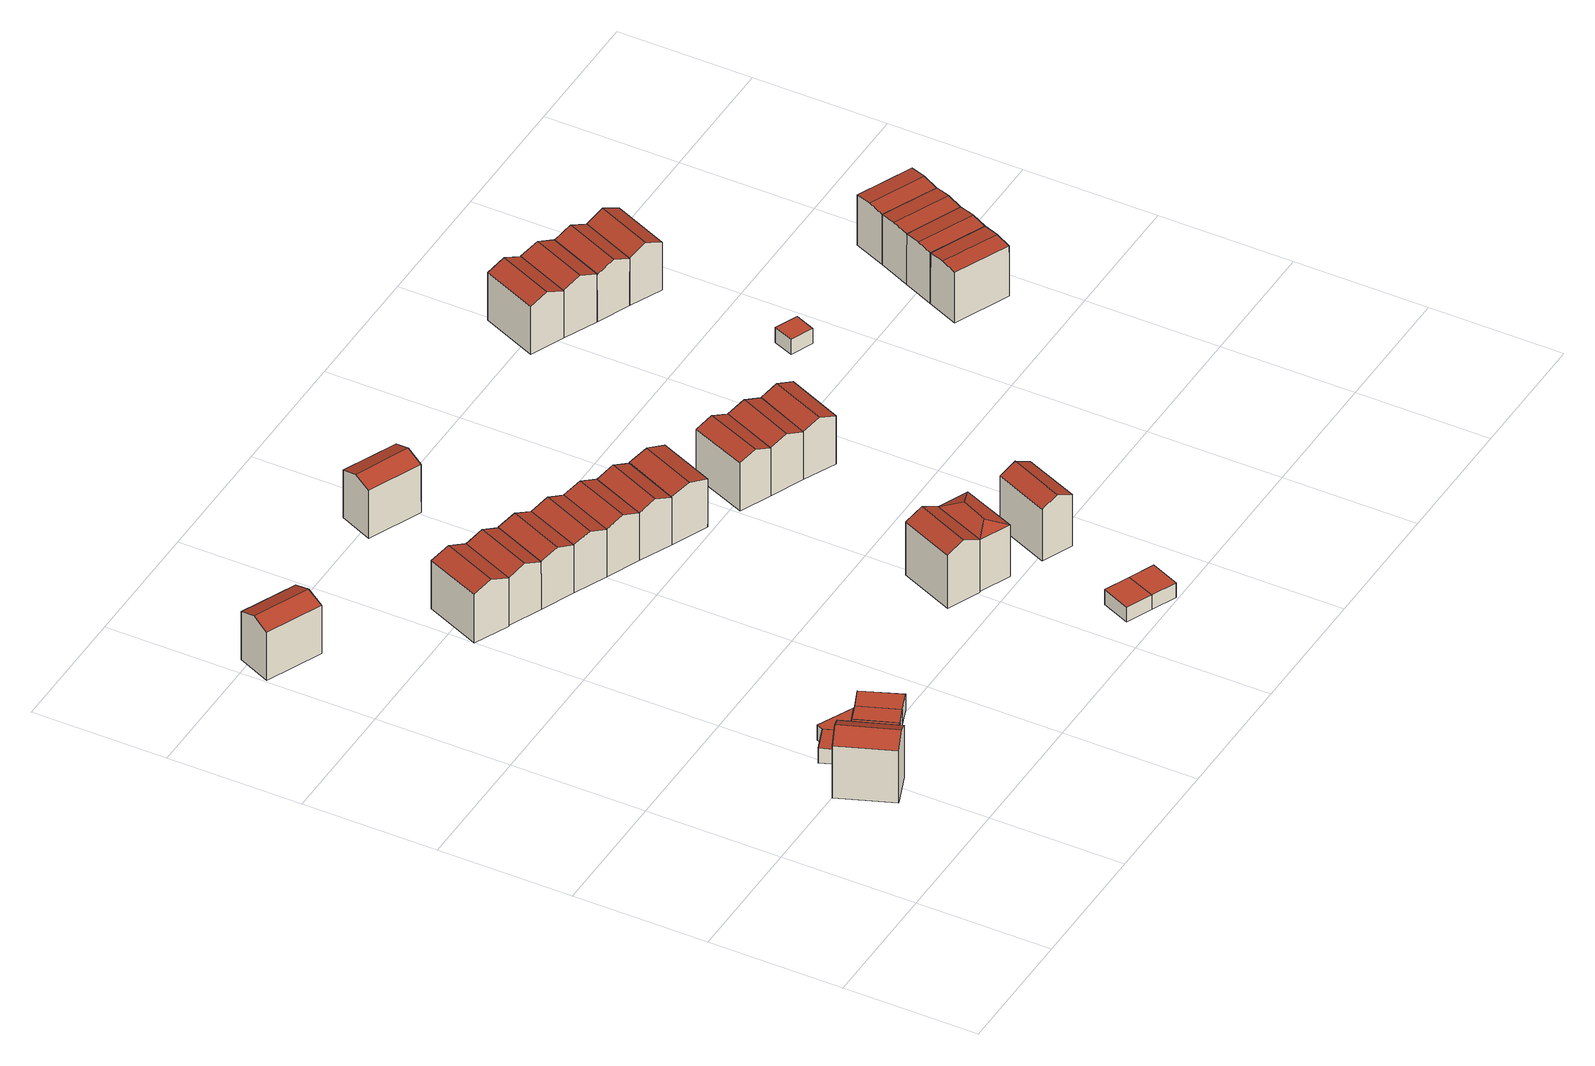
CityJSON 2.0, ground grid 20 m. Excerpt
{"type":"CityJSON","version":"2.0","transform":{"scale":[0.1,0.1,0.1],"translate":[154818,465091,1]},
"CityObjects":{
"building1":{"type":"Building","attributes":{"b3_bag_bag_overlap":0,"b3_bouwlagen":3,"b3_dak_type":"slanted","b3_extrusie":"standard","b3_h_dak_50p":9.58,"b3_h_dak_70p":10.46,"b3_h_dak_max":11.62,"b3_h_dak_min":7.4,"b3_h_maaiveld":1.61,"b3_h_nok":11.71,"b3_is_glas_dak":false,"b3_kas_warenhuis":false,"b3_kwaliteitsindicator":true,"b3_mutatie_ahn3_ahn4":false,"b3_mutatie_ahn4_ahn5":false,"b3_n_nok":1,"b3_n_vlakken":2,"b3_opp_buitenmuur":131.79,"b3_opp_dak_plat":0,"b3_opp_dak_schuin":66.24,"b3_opp_grond":46.95,"b3_opp_scheidingsmuur":68.62,"b3_rmse_lod12":1.58,"b3_rmse_lod13":1.58,"b3_rmse_lod22":0.246,"b3_t_run":26,"b3_val3dity_lod12":"[]","b3_val3dity_lod13":"[]","b3_val3dity_lod22":"[]","b3_volume_lod12":410.22,"b3_volume_lod13":410.22,"b3_volume_lod22":371.88,"geconstateerd":false,"oorspronkelijkbouwjaar":1984,"status":"Pand in gebruik"},"children":["building1-1"]},
"building1-1":{"type":"BuildingPart","parents":["building1"],"geometry":[{"type":"Solid","lod":"2.2","boundaries":[[[[0,1,2,3]],[[4,5,6,1,0]],[[7,6,5,8]],[[6,7,2,1]],[[7,8,9,3,2]],[[4,9,8,5]],[[9,4,0,3]]]],"semantics":{"surfaces":[{"type":"GroundSurface"},{"type":"WallSurface"},{"type":"RoofSurface"}],"values":[[0,1,2,1,1,2,1]]}}]},
"building2":{"type":"Building","attributes":{"b3_bag_bag_overlap":0,"b3_dak_type":"horizontal","b3_extrusie":"standard","b3_h_dak_50p":4.16,"b3_h_dak_70p":4.18,"b3_h_dak_max":4.24,"b3_h_dak_min":4.13,"b3_h_maaiveld":1.68,"b3_is_glas_dak":false,"b3_kas_warenhuis":false,"b3_kwaliteitsindicator":true,"b3_mutatie_ahn3_ahn4":true,"b3_mutatie_ahn4_ahn5":false,"b3_n_nok":0,"b3_n_vlakken":1,"b3_opp_buitenmuur":18.84,"b3_opp_dak_plat":14.18,"b3_opp_dak_schuin":0,"b3_opp_grond":14.18,"b3_opp_scheidingsmuur":18.73,"b3_rmse_lod12":0.0254,"b3_rmse_lod13":0.0254,"b3_rmse_lod22":0.0194,"b3_t_run":15,"b3_val3dity_lod12":"[]","b3_val3dity_lod13":"[]","b3_val3dity_lod22":"[]","b3_volume_lod12":35.38,"b3_volume_lod13":35.38,"b3_volume_lod22":35.32,"geconstateerd":false,"oorspronkelijkbouwjaar":2023,"status":"Pand in gebruik"},"children":["building2-1"]},
"building2-1":{"type":"BuildingPart","parents":["building2"],"geometry":[{"type":"Solid","lod":"2.2","boundaries":[[[[10,11,12,13]],[[14,15,16,17]],[[17,16,11,10]],[[16,15,12,11]],[[15,14,13,12]],[[14,17,10,13]]]],"semantics":{"surfaces":[{"type":"GroundSurface"},{"type":"RoofSurface"},{"type":"WallSurface"}],"values":[[0,1,2,2,2,2]]}}]},
"building3":{"type":"Building","attributes":{"b3_bag_bag_overlap":0,"b3_dak_type":"horizontal","b3_extrusie":"standard","b3_h_dak_50p":4.22,"b3_h_dak_70p":4.23,"b3_h_dak_max":4.32,"b3_h_dak_min":4.2,"b3_h_maaiveld":1.62,"b3_is_glas_dak":false,"b3_kas_warenhuis":false,"b3_kwaliteitsindicator":true,"b3_mutatie_ahn3_ahn4":false,"b3_mutatie_ahn4_ahn5":false,"b3_n_nok":0,"b3_n_vlakken":1,"b3_opp_buitenmuur":25.23,"b3_opp_dak_plat":20.28,"b3_opp_dak_schuin":0,"b3_opp_grond":20.28,"b3_opp_scheidingsmuur":24.44,"b3_rmse_lod12":0.0276,"b3_rmse_lod13":0.0276,"b3_rmse_lod22":0.0263,"b3_t_run":14,"b3_val3dity_lod12":"[]","b3_val3dity_lod13":"[]","b3_val3dity_lod22":"[]","b3_volume_lod12":52.89,"b3_volume_lod13":52.89,"b3_volume_lod22":52.9,"geconstateerd":false,"oorspronkelijkbouwjaar":1986,"status":"Pand in gebruik"},"children":["building3-1"]},
"building3-1":{"type":"BuildingPart","parents":["building3"],"geometry":[{"type":"Solid","lod":"2.2","boundaries":[[[[18,19,20,21]],[[22,23,15,24]],[[24,15,19,18]],[[15,23,20,19]],[[23,22,21,20]],[[22,24,18,21]]]],"semantics":{"surfaces":[{"type":"GroundSurface"},{"type":"RoofSurface"},{"type":"WallSurface"}],"values":[[0,1,2,2,2,2]]}}]},
"building4":{"type":"Building","attributes":{"b3_bag_bag_overlap":0,"b3_dak_type":"horizontal","b3_extrusie":"standard","b3_h_dak_50p":4.22,"b3_h_dak_70p":4.22,"b3_h_dak_max":4.3,"b3_h_dak_min":4.19,"b3_h_maaiveld":1.62,"b3_is_glas_dak":false,"b3_kas_warenhuis":false,"b3_kwaliteitsindicator":true,"b3_mutatie_ahn3_ahn4":false,"b3_mutatie_ahn4_ahn5":false,"b3_n_nok":0,"b3_n_vlakken":1,"b3_opp_buitenmuur":8.84,"b3_opp_dak_plat":20.17,"b3_opp_dak_schuin":0,"b3_opp_grond":20.17,"b3_opp_scheidingsmuur":40.52,"b3_rmse_lod12":0.022,"b3_rmse_lod13":0.022,"b3_rmse_lod22":0.0216,"b3_t_run":11,"b3_val3dity_lod12":"[]","b3_val3dity_lod13":"[]","b3_val3dity_lod22":"[]","b3_volume_lod12":52.39,"b3_volume_lod13":52.39,"b3_volume_lod22":52.35,"geconstateerd":false,"oorspronkelijkbouwjaar":1986,"status":"Pand in gebruik"},"children":["building4-1"]},
"building4-1":{"type":"BuildingPart","parents":["building4"],"geometry":[{"type":"Solid","lod":"2.2","boundaries":[[[[21,20,25,26]],[[27,28,23,22]],[[22,23,20,21]],[[23,28,25,20]],[[28,27,26,25]],[[27,22,21,26]]]],"semantics":{"surfaces":[{"type":"GroundSurface"},{"type":"RoofSurface"},{"type":"WallSurface"}],"values":[[0,1,2,2,2,2]]}}]},
"building5":{"type":"Building","attributes":{"b3_bag_bag_overlap":0,"b3_dak_type":"horizontal","b3_extrusie":"standard","b3_h_dak_50p":4.15,"b3_h_dak_70p":4.16,"b3_h_dak_max":4.25,"b3_h_dak_min":4.09,"b3_h_maaiveld":1.72,"b3_is_glas_dak":false,"b3_kas_warenhuis":false,"b3_kwaliteitsindicator":true,"b3_mutatie_ahn3_ahn4":true,"b3_mutatie_ahn4_ahn5":false,"b3_n_nok":0,"b3_n_vlakken":1,"b3_opp_buitenmuur":16.97,"b3_opp_dak_plat":11.94,"b3_opp_dak_schuin":0,"b3_opp_grond":11.94,"b3_opp_scheidingsmuur":20.55,"b3_rmse_lod12":0.036,"b3_rmse_lod13":0.036,"b3_rmse_lod22":0.0307,"b3_t_run":8,"b3_val3dity_lod12":"[]","b3_val3dity_lod13":"[]","b3_val3dity_lod22":"[]","b3_volume_lod12":29.04,"b3_volume_lod13":29.04,"b3_volume_lod22":28.97,"geconstateerd":false,"oorspronkelijkbouwjaar":2023,"status":"Pand in gebruik"},"children":["building5-1"]},
"building5-1":{"type":"BuildingPart","parents":["building5"],"geometry":[{"type":"Solid","lod":"2.2","boundaries":[[[[29,30,11,10]],[[17,16,31,32]],[[32,31,30,29]],[[31,16,11,30]],[[16,17,10,11]],[[17,32,29,10]]]],"semantics":{"surfaces":[{"type":"GroundSurface"},{"type":"RoofSurface"},{"type":"WallSurface"}],"values":[[0,1,2,2,2,2]]}}]},
"building6":{"type":"Building","attributes":{"b3_bag_bag_overlap":0,"b3_bouwlagen":3,"b3_dak_type":"slanted","b3_extrusie":"standard","b3_h_dak_50p":9.04,"b3_h_dak_70p":9.69,"b3_h_dak_max":10.59,"b3_h_dak_min":7.45,"b3_h_maaiveld":1.7,"b3_h_nok":10.66,"b3_is_glas_dak":false,"b3_kas_warenhuis":false,"b3_kwaliteitsindicator":true,"b3_mutatie_ahn3_ahn4":false,"b3_mutatie_ahn4_ahn5":false,"b3_n_nok":1,"b3_n_vlakken":2,"b3_opp_buitenmuur":61.71,"b3_opp_dak_plat":0,"b3_opp_dak_schuin":60.05,"b3_opp_grond":48.61,"b3_opp_scheidingsmuur":131.79,"b3_rmse_lod12":1.15,"b3_rmse_lod13":1.15,"b3_rmse_lod22":0.021,"b3_t_run":38,"b3_val3dity_lod12":"[]","b3_val3dity_lod13":"[]","b3_val3dity_lod22":"[]","b3_volume_lod12":387.25,"b3_volume_lod13":387.25,"b3_volume_lod22":356.31,"geconstateerd":false,"oorspronkelijkbouwjaar":1986,"status":"Pand in gebruik"},"children":["building6-1"]},
"building6-1":{"type":"BuildingPart","parents":["building6"],"geometry":[{"type":"Solid","lod":"2.2","boundaries":[[[[33,34,35,36]],[[37,38,39,40]],[[38,37,34,33]],[[37,40,41,35,34]],[[42,41,40,39]],[[41,42,36,35]],[[42,39,38,33,36]]]],"semantics":{"surfaces":[{"type":"GroundSurface"},{"type":"RoofSurface"},{"type":"WallSurface"}],"values":[[0,1,2,2,1,2,2]]}}]},
"building7":{"type":"Building","attributes":{"b3_bag_bag_overlap":0,"b3_dak_type":"horizontal","b3_extrusie":"standard","b3_h_dak_50p":4.22,"b3_h_dak_70p":4.22,"b3_h_dak_max":4.29,"b3_h_dak_min":4.19,"b3_h_maaiveld":1.63,"b3_is_glas_dak":false,"b3_kas_warenhuis":false,"b3_kwaliteitsindicator":true,"b3_mutatie_ahn3_ahn4":false,"b3_mutatie_ahn4_ahn5":false,"b3_n_nok":0,"b3_n_vlakken":1,"b3_opp_buitenmuur":8.72,"b3_opp_dak_plat":17.76,"b3_opp_dak_schuin":0,"b3_opp_grond":17.76,"b3_opp_scheidingsmuur":38.42,"b3_rmse_lod12":0.0204,"b3_rmse_lod13":0.0204,"b3_rmse_lod22":0.0201,"b3_t_run":11,"b3_val3dity_lod12":"[]","b3_val3dity_lod13":"[]","b3_val3dity_lod22":"[]","b3_volume_lod12":45.94,"b3_volume_lod13":45.94,"b3_volume_lod22":45.89,"geconstateerd":false,"oorspronkelijkbouwjaar":1986,"status":"Pand in gebruik"},"children":["building7-1"]},
"building7-1":{"type":"BuildingPart","parents":["building7"],"geometry":[{"type":"Solid","lod":"2.2","boundaries":[[[[26,25,43,44]],[[45,46,28,27]],[[27,28,25,26]],[[28,46,43,25]],[[46,45,44,43]],[[45,27,26,44]]]],"semantics":{"surfaces":[{"type":"GroundSurface"},{"type":"RoofSurface"},{"type":"WallSurface"}],"values":[[0,1,2,2,2,2]]}}]},
"building8":{"type":"Building","attributes":{"b3_bag_bag_overlap":0,"b3_dak_type":"horizontal","b3_extrusie":"standard","b3_h_dak_50p":4.22,"b3_h_dak_70p":4.22,"b3_h_dak_max":4.32,"b3_h_dak_min":4.12,"b3_h_maaiveld":1.64,"b3_is_glas_dak":false,"b3_kas_warenhuis":false,"b3_kwaliteitsindicator":true,"b3_mutatie_ahn3_ahn4":false,"b3_mutatie_ahn4_ahn5":false,"b3_n_nok":0,"b3_n_vlakken":1,"b3_opp_buitenmuur":32.53,"b3_opp_dak_plat":19.95,"b3_opp_dak_schuin":0,"b3_opp_grond":19.95,"b3_opp_scheidingsmuur":16.21,"b3_rmse_lod12":0.0388,"b3_rmse_lod13":0.0388,"b3_rmse_lod22":0.0379,"b3_t_run":18,"b3_val3dity_lod12":"[]","b3_val3dity_lod13":"[]","b3_val3dity_lod22":"[]","b3_volume_lod12":51.46,"b3_volume_lod13":51.46,"b3_volume_lod22":51.35,"geconstateerd":false,"oorspronkelijkbouwjaar":1986,"status":"Pand in gebruik"},"children":["building8-1"]},
"building8-1":{"type":"BuildingPart","parents":["building8"],"geometry":[{"type":"Solid","lod":"2.2","boundaries":[[[[44,43,47,48]],[[49,50,46,45]],[[45,46,43,44]],[[46,50,47,43]],[[50,49,48,47]],[[49,45,44,48]]]],"semantics":{"surfaces":[{"type":"GroundSurface"},{"type":"RoofSurface"},{"type":"WallSurface"}],"values":[[0,1,2,2,2,2]]}}]},
"building9":{"type":"Building","attributes":{"b3_bag_bag_overlap":0,"b3_bouwlagen":3,"b3_dak_type":"slanted","b3_extrusie":"standard","b3_h_dak_50p":8.98,"b3_h_dak_70p":9.67,"b3_h_dak_max":10.63,"b3_h_dak_min":7.41,"b3_h_maaiveld":1.56,"b3_h_nok":10.66,"b3_is_glas_dak":false,"b3_kas_warenhuis":false,"b3_kwaliteitsindicator":true,"b3_mutatie_ahn3_ahn4":false,"b3_mutatie_ahn4_ahn5":false,"b3_n_nok":1,"b3_n_vlakken":2,"b3_opp_buitenmuur":135.95,"b3_opp_dak_plat":0,"b3_opp_dak_schuin":62.93,"b3_opp_grond":51.03,"b3_opp_scheidingsmuur":65.94,"b3_rmse_lod12":1.17,"b3_rmse_lod13":1.17,"b3_rmse_lod22":0.0447,"b3_t_run":35,"b3_val3dity_lod12":"[]","b3_val3dity_lod13":"[]","b3_val3dity_lod22":"[]","b3_volume_lod12":415.16,"b3_volume_lod13":415.16,"b3_volume_lod22":383.06,"geconstateerd":false,"oorspronkelijkbouwjaar":1986,"status":"Pand in gebruik"},"children":["building9-1"]},
"building9-1":{"type":"BuildingPart","parents":["building9"],"geometry":[{"type":"Solid","lod":"2.2","boundaries":[[[[51,52,53,54]],[[55,56,57,58]],[[56,55,52,51]],[[55,58,59,53,52]],[[60,59,58,57]],[[59,60,54,53]],[[60,57,56,51,54]]]],"semantics":{"surfaces":[{"type":"GroundSurface"},{"type":"RoofSurface"},{"type":"WallSurface"}],"values":[[0,1,2,2,1,2,2]]}}]},
"building10":{"type":"Building","attributes":{"b3_bag_bag_overlap":0,"b3_bouwlagen":3,"b3_dak_type":"slanted","b3_extrusie":"standard","b3_h_dak_50p":9.02,"b3_h_dak_70p":9.69,"b3_h_dak_max":10.63,"b3_h_dak_min":7.41,"b3_h_maaiveld":1.7,"b3_h_nok":10.66,"b3_is_glas_dak":false,"b3_kas_warenhuis":false,"b3_kwaliteitsindicator":true,"b3_mutatie_ahn3_ahn4":false,"b3_mutatie_ahn4_ahn5":false,"b3_n_nok":1,"b3_n_vlakken":2,"b3_opp_buitenmuur":61.55,"b3_opp_dak_plat":0,"b3_opp_dak_schuin":59.99,"b3_opp_grond":48.6,"b3_opp_scheidingsmuur":131.76,"b3_rmse_lod12":1.15,"b3_rmse_lod13":1.15,"b3_rmse_lod22":0.0131,"b3_t_run":32,"b3_val3dity_lod12":"[]","b3_val3dity_lod13":"[]","b3_val3dity_lod22":"[]","b3_volume_lod12":386.09,"b3_volume_lod13":386.09,"b3_volume_lod22":355.83,"geconstateerd":false,"oorspronkelijkbouwjaar":1986,"status":"Pand in gebruik"},"children":["building10-1"]},
"building10-1":{"type":"BuildingPart","parents":["building10"],"geometry":[{"type":"Solid","lod":"2.2","boundaries":[[[[61,62,63,64]],[[65,66,67,68]],[[66,65,62,61]],[[65,68,69,63,62]],[[70,69,68,67]],[[69,70,64,63]],[[70,67,66,61,64]]]],"semantics":{"surfaces":[{"type":"GroundSurface"},{"type":"RoofSurface"},{"type":"WallSurface"}],"values":[[0,1,2,2,1,2,2]]}}]},
"building11":{"type":"Building","attributes":{"b3_bag_bag_overlap":0,"b3_bouwlagen":3,"b3_dak_type":"slanted","b3_extrusie":"standard","b3_h_dak_50p":8.98,"b3_h_dak_70p":9.67,"b3_h_dak_max":10.61,"b3_h_dak_min":7.47,"b3_h_maaiveld":1.7,"b3_h_nok":10.66,"b3_is_glas_dak":false,"b3_kas_warenhuis":false,"b3_kwaliteitsindicator":true,"b3_mutatie_ahn3_ahn4":false,"b3_mutatie_ahn4_ahn5":false,"b3_n_nok":1,"b3_n_vlakken":2,"b3_opp_buitenmuur":61.67,"b3_opp_dak_plat":0,"b3_opp_dak_schuin":59.98,"b3_opp_grond":48.59,"b3_opp_scheidingsmuur":131.63,"b3_rmse_lod12":1.15,"b3_rmse_lod13":1.15,"b3_rmse_lod22":0.0166,"b3_t_run":30,"b3_val3dity_lod12":"[]","b3_val3dity_lod13":"[]","b3_val3dity_lod22":"[]","b3_volume_lod12":387.29,"b3_volume_lod13":387.29,"b3_volume_lod22":355.76,"geconstateerd":false,"oorspronkelijkbouwjaar":1986,"status":"Pand in gebruik"},"children":["building11-1"]},
"building11-1":{"type":"BuildingPart","parents":["building11"],"geometry":[{"type":"Solid","lod":"2.2","boundaries":[[[[64,63,71,72]],[[73,74,75,76]],[[74,73,63,64]],[[73,76,77,71,63]],[[78,77,76,75]],[[77,78,72,71]],[[78,75,74,64,72]]]],"semantics":{"surfaces":[{"type":"GroundSurface"},{"type":"RoofSurface"},{"type":"WallSurface"}],"values":[[0,1,2,2,1,2,2]]}}]},
"building12":{"type":"Building","attributes":{"b3_bag_bag_overlap":0,"b3_bouwlagen":3,"b3_dak_type":"slanted","b3_extrusie":"standard","b3_h_dak_50p":9.08,"b3_h_dak_70p":9.72,"b3_h_dak_max":10.61,"b3_h_dak_min":7.43,"b3_h_maaiveld":1.71,"b3_h_nok":10.63,"b3_is_glas_dak":false,"b3_kas_warenhuis":false,"b3_kwaliteitsindicator":true,"b3_mutatie_ahn3_ahn4":false,"b3_mutatie_ahn4_ahn5":false,"b3_n_nok":1,"b3_n_vlakken":2,"b3_opp_buitenmuur":62.69,"b3_opp_dak_plat":0,"b3_opp_dak_schuin":59.81,"b3_opp_grond":48.6,"b3_opp_scheidingsmuur":131.44,"b3_rmse_lod12":1.15,"b3_rmse_lod13":1.15,"b3_rmse_lod22":0.0366,"b3_t_run":27,"b3_val3dity_lod12":"[]","b3_val3dity_lod13":"[]","b3_val3dity_lod22":"[]","b3_volume_lod12":388.81,"b3_volume_lod13":388.81,"b3_volume_lod22":356.96,"geconstateerd":false,"oorspronkelijkbouwjaar":1986,"status":"Pand in gebruik"},"children":["building12-1"]},
"building12-1":{"type":"BuildingPart","parents":["building12"],"geometry":[{"type":"Solid","lod":"2.2","boundaries":[[[[72,71,79,80]],[[77,78,81,82]],[[78,77,71,72]],[[77,82,83,79,71]],[[84,83,82,81]],[[83,84,80,79]],[[84,81,78,72,80]]]],"semantics":{"surfaces":[{"type":"GroundSurface"},{"type":"RoofSurface"},{"type":"WallSurface"}],"values":[[0,1,2,2,1,2,2]]}}]},
"building13":{"type":"Building","attributes":{"b3_bag_bag_overlap":0,"b3_bouwlagen":3,"b3_dak_type":"slanted","b3_extrusie":"standard","b3_h_dak_50p":8.94,"b3_h_dak_70p":9.64,"b3_h_dak_max":10.59,"b3_h_dak_min":7.4,"b3_h_maaiveld":1.72,"b3_h_nok":10.65,"b3_is_glas_dak":false,"b3_kas_warenhuis":false,"b3_kwaliteitsindicator":true,"b3_mutatie_ahn3_ahn4":false,"b3_mutatie_ahn4_ahn5":false,"b3_n_nok":1,"b3_n_vlakken":2,"b3_opp_buitenmuur":61.36,"b3_opp_dak_plat":0,"b3_opp_dak_schuin":59.98,"b3_opp_grond":48.6,"b3_opp_scheidingsmuur":131.31,"b3_rmse_lod12":1.17,"b3_rmse_lod13":1.17,"b3_rmse_lod22":0.0148,"b3_t_run":31,"b3_val3dity_lod12":"[]","b3_val3dity_lod13":"[]","b3_val3dity_lod22":"[]","b3_volume_lod12":385.51,"b3_volume_lod13":385.51,"b3_volume_lod22":354.75,"geconstateerd":false,"oorspronkelijkbouwjaar":1986,"status":"Pand in gebruik"},"children":["building13-1"]},
"building13-1":{"type":"BuildingPart","parents":["building13"],"geometry":[{"type":"Solid","lod":"2.2","boundaries":[[[[80,79,85,86]],[[83,84,87,88]],[[84,83,79,80]],[[83,88,89,85,79]],[[90,89,88,87]],[[89,90,86,85]],[[90,87,84,80,86]]]],"semantics":{"surfaces":[{"type":"GroundSurface"},{"type":"RoofSurface"},{"type":"WallSurface"}],"values":[[0,1,2,2,1,2,2]]}}]},
"building14":{"type":"Building","attributes":{"b3_bag_bag_overlap":0,"b3_bouwlagen":3,"b3_dak_type":"slanted","b3_extrusie":"standard","b3_h_dak_50p":9.02,"b3_h_dak_70p":9.61,"b3_h_dak_max":10.58,"b3_h_dak_min":7.38,"b3_h_maaiveld":1.67,"b3_h_nok":10.61,"b3_is_glas_dak":false,"b3_kas_warenhuis":false,"b3_kwaliteitsindicator":true,"b3_mutatie_ahn3_ahn4":false,"b3_mutatie_ahn4_ahn5":false,"b3_n_nok":1,"b3_n_vlakken":2,"b3_opp_buitenmuur":62.66,"b3_opp_dak_plat":0,"b3_opp_dak_schuin":58.05,"b3_opp_grond":47,"b3_opp_scheidingsmuur":128.13,"b3_rmse_lod12":1.14,"b3_rmse_lod13":1.14,"b3_rmse_lod22":0.0168,"b3_t_run":37,"b3_val3dity_lod12":"[]","b3_val3dity_lod13":"[]","b3_val3dity_lod22":"[]","b3_volume_lod12":375.53,"b3_volume_lod13":375.53,"b3_volume_lod22":346.22,"geconstateerd":false,"oorspronkelijkbouwjaar":1986,"status":"Pand in gebruik"},"children":["building14-1"]},
"building14-1":{"type":"BuildingPart","parents":["building14"],"geometry":[{"type":"Solid","lod":"2.2","boundaries":[[[[91,92,93,94]],[[95,96,97,98]],[[96,95,92,91]],[[95,98,99,93,92]],[[100,99,98,97]],[[99,100,94,93]],[[100,97,96,91,94]]]],"semantics":{"surfaces":[{"type":"GroundSurface"},{"type":"RoofSurface"},{"type":"WallSurface"}],"values":[[0,1,2,2,1,2,2]]}}]},
"building15":{"type":"Building","attributes":{"b3_bag_bag_overlap":0,"b3_bouwlagen":3,"b3_dak_type":"slanted","b3_extrusie":"standard","b3_h_dak_50p":9.65,"b3_h_dak_70p":10.41,"b3_h_dak_max":11.62,"b3_h_dak_min":7.33,"b3_h_maaiveld":1.55,"b3_h_nok":11.71,"b3_is_glas_dak":false,"b3_kas_warenhuis":false,"b3_kwaliteitsindicator":true,"b3_mutatie_ahn3_ahn4":false,"b3_mutatie_ahn4_ahn5":false,"b3_n_nok":1,"b3_n_vlakken":3,"b3_opp_buitenmuur":133.14,"b3_opp_dak_plat":0,"b3_opp_dak_schuin":65.65,"b3_opp_grond":46.69,"b3_opp_scheidingsmuur":69.12,"b3_rmse_lod12":1.53,"b3_rmse_lod13":1.53,"b3_rmse_lod22":0.17,"b3_t_run":31,"b3_val3dity_lod12":"[]","b3_val3dity_lod13":"[]","b3_val3dity_lod22":"[]","b3_volume_lod12":412.35,"b3_volume_lod13":412.35,"b3_volume_lod22":372.92,"geconstateerd":false,"oorspronkelijkbouwjaar":1985,"status":"Pand in gebruik"},"children":["building15-1"]},
"building15-1":{"type":"BuildingPart","parents":["building15"],"geometry":[{"type":"Solid","lod":"2.2","boundaries":[[[[101,102,103,104]],[[105,106,107,108]],[[106,105,102,101]],[[105,108,109,103,102]],[[110,109,108,107]],[[109,110,104,103]],[[110,107,106,101,104]]]],"semantics":{"surfaces":[{"type":"GroundSurface"},{"type":"RoofSurface"},{"type":"WallSurface"}],"values":[[0,1,2,2,1,2,2]]}}]},
"building16":{"type":"Building","attributes":{"b3_bag_bag_overlap":0,"b3_dak_type":"horizontal","b3_extrusie":"standard","b3_h_dak_50p":4.1,"b3_h_dak_70p":4.13,"b3_h_dak_max":4.4,"b3_h_dak_min":3.99,"b3_h_maaiveld":1.59,"b3_is_glas_dak":false,"b3_kas_warenhuis":false,"b3_kwaliteitsindicator":true,"b3_mutatie_ahn3_ahn4":false,"b3_mutatie_ahn4_ahn5":false,"b3_n_nok":0,"b3_n_vlakken":1,"b3_opp_buitenmuur":32.59,"b3_opp_dak_plat":19.21,"b3_opp_dak_schuin":0,"b3_opp_grond":19.19,"b3_opp_scheidingsmuur":11.72,"b3_rmse_lod12":0.0959,"b3_rmse_lod13":0.0959,"b3_rmse_lod22":0.0771,"b3_t_run":12,"b3_val3dity_lod12":"[]","b3_val3dity_lod13":"[]","b3_val3dity_lod22":"[]","b3_volume_lod12":48.8,"b3_volume_lod13":48.8,"b3_volume_lod22":48.38,"geconstateerd":false,"oorspronkelijkbouwjaar":1985,"status":"Pand in gebruik"},"children":["building16-1"]},
"building16-1":{"type":"BuildingPart","parents":["building16"],"geometry":[{"type":"Solid","lod":"2.2","boundaries":[[[[111,112,113,114]],[[115,116,117,118]],[[118,117,112,111]],[[117,116,113,112]],[[116,115,114,113]],[[115,118,111,114]]]],"semantics":{"surfaces":[{"type":"GroundSurface"},{"type":"RoofSurface"},{"type":"WallSurface"}],"values":[[0,1,2,2,2,2]]}}]},
"building17":{"type":"Building","attributes":{"b3_bag_bag_overlap":0,"b3_bouwlagen":3,"b3_dak_type":"slanted","b3_extrusie":"standard","b3_h_dak_50p":8.94,"b3_h_dak_70p":9.63,"b3_h_dak_max":10.61,"b3_h_dak_min":7.35,"b3_h_maaiveld":1.72,"b3_h_nok":10.65,"b3_is_glas_dak":false,"b3_kas_warenhuis":false,"b3_kwaliteitsindicator":true,"b3_mutatie_ahn3_ahn4":false,"b3_mutatie_ahn4_ahn5":false,"b3_n_nok":1,"b3_n_vlakken":2,"b3_opp_buitenmuur":61.46,"b3_opp_dak_plat":0,"b3_opp_dak_schuin":59.95,"b3_opp_grond":48.59,"b3_opp_scheidingsmuur":131.4,"b3_rmse_lod12":1.18,"b3_rmse_lod13":1.18,"b3_rmse_lod22":0.018,"b3_t_run":22,"b3_val3dity_lod12":"[]","b3_val3dity_lod13":"[]","b3_val3dity_lod22":"[]","b3_volume_lod12":385.21,"b3_volume_lod13":385.21,"b3_volume_lod22":354.98,"geconstateerd":false,"oorspronkelijkbouwjaar":1986,"status":"Pand in gebruik"},"children":["building17-1"]},
"building17-1":{"type":"BuildingPart","parents":["building17"],"geometry":[{"type":"Solid","lod":"2.2","boundaries":[[[[86,85,119,120]],[[121,122,123,124]],[[122,121,85,86]],[[121,124,125,119,85]],[[126,125,124,123]],[[125,126,120,119]],[[126,123,122,86,120]]]],"semantics":{"surfaces":[{"type":"GroundSurface"},{"type":"RoofSurface"},{"type":"WallSurface"}],"values":[[0,1,2,2,1,2,2]]}}]},
"building18":{"type":"Building","attributes":{"b3_bag_bag_overlap":0,"b3_dak_type":"horizontal","b3_extrusie":"standard","b3_h_dak_50p":4.07,"b3_h_dak_70p":4.09,"b3_h_dak_max":4.2,"b3_h_dak_min":4.01,"b3_h_maaiveld":1.6,"b3_is_glas_dak":false,"b3_kas_warenhuis":false,"b3_kwaliteitsindicator":true,"b3_mutatie_ahn3_ahn4":false,"b3_mutatie_ahn4_ahn5":false,"b3_n_nok":0,"b3_n_vlakken":1,"b3_opp_buitenmuur":32.2,"b3_opp_dak_plat":19.54,"b3_opp_dak_schuin":0,"b3_opp_grond":19.54,"b3_opp_scheidingsmuur":11.72,"b3_rmse_lod12":0.04,"b3_rmse_lod13":0.04,"b3_rmse_lod22":0.0315,"b3_t_run":17,"b3_val3dity_lod12":"[]","b3_val3dity_lod13":"[]","b3_val3dity_lod22":"[]","b3_volume_lod12":48.64,"b3_volume_lod13":48.64,"b3_volume_lod22":48.41,"geconstateerd":false,"oorspronkelijkbouwjaar":1985,"status":"Pand in gebruik"},"children":["building18-1"]},
"building18-1":{"type":"BuildingPart","parents":["building18"],"geometry":[{"type":"Solid","lod":"2.2","boundaries":[[[[114,127,128,111]],[[118,129,130,115]],[[115,130,127,114]],[[130,129,128,127]],[[129,118,111,128]],[[118,115,114,111]]]],"semantics":{"surfaces":[{"type":"GroundSurface"},{"type":"RoofSurface"},{"type":"WallSurface"}],"values":[[0,1,2,2,2,2]]}}]},
"building19":{"type":"Building","attributes":{"b3_bag_bag_overlap":0,"b3_bouwlagen":3,"b3_dak_type":"slanted","b3_extrusie":"standard","b3_h_dak_50p":9.67,"b3_h_dak_70p":10.41,"b3_h_dak_max":11.61,"b3_h_dak_min":7.36,"b3_h_maaiveld":1.67,"b3_h_nok":11.7,"b3_is_glas_dak":false,"b3_kas_warenhuis":false,"b3_kwaliteitsindicator":true,"b3_mutatie_ahn3_ahn4":false,"b3_mutatie_ahn4_ahn5":false,"b3_n_nok":1,"b3_n_vlakken":3,"b3_opp_buitenmuur":69.3,"b3_opp_dak_plat":7.19,"b3_opp_dak_schuin":62.19,"b3_opp_grond":44.35,"b3_opp_scheidingsmuur":138.15,"b3_rmse_lod12":1.45,"b3_rmse_lod13":1.45,"b3_rmse_lod22":0.112,"b3_t_run":30,"b3_val3dity_lod12":"[]","b3_val3dity_lod13":"[]","b3_val3dity_lod22":"[]","b3_volume_lod12":384.54,"b3_volume_lod13":384.54,"b3_volume_lod22":355.11,"geconstateerd":false,"oorspronkelijkbouwjaar":1985,"status":"Pand in gebruik"},"children":["building19-1"]},
"building19-1":{"type":"BuildingPart","parents":["building19"],"geometry":[{"type":"Solid","lod":"2.2","boundaries":[[[[131,132,133,134]],[[135,136,137,138]],[[136,135,132,131]],[[139,135,138]],[[135,139,133,132]],[[140,139,138,137]],[[139,140,134,133]],[[136,140,137]],[[140,136,131,134]]]],"semantics":{"surfaces":[{"type":"GroundSurface"},{"type":"RoofSurface"},{"type":"WallSurface"}],"values":[[0,1,2,1,2,1,2,1,2]]}}]},
"building20":{"type":"Building","attributes":{"b3_bag_bag_overlap":0,"b3_bouwlagen":3,"b3_dak_type":"slanted","b3_extrusie":"standard","b3_h_dak_50p":8.98,"b3_h_dak_70p":9.65,"b3_h_dak_max":10.6,"b3_h_dak_min":7.38,"b3_h_maaiveld":1.71,"b3_h_nok":10.65,"b3_is_glas_dak":false,"b3_kas_warenhuis":false,"b3_kwaliteitsindicator":true,"b3_mutatie_ahn3_ahn4":false,"b3_mutatie_ahn4_ahn5":false,"b3_n_nok":1,"b3_n_vlakken":2,"b3_opp_buitenmuur":64.52,"b3_opp_dak_plat":0,"b3_opp_dak_schuin":65.93,"b3_opp_grond":53.38,"b3_opp_scheidingsmuur":134.4,"b3_rmse_lod12":1.2,"b3_rmse_lod13":1.2,"b3_rmse_lod22":0.151,"b3_t_run":24,"b3_val3dity_lod12":"[]","b3_val3dity_lod13":"[]","b3_val3dity_lod22":"[]","b3_volume_lod12":424.5,"b3_volume_lod13":424.5,"b3_volume_lod22":390.17,"geconstateerd":false,"oorspronkelijkbouwjaar":1986,"status":"Pand in gebruik"},"children":["building20-1"]},
"building20-1":{"type":"BuildingPart","parents":["building20"],"geometry":[{"type":"Solid","lod":"2.2","boundaries":[[[[141,142,120,119]],[[143,144,145,146]],[[144,143,142,141]],[[143,146,147,120,142]],[[148,147,146,145]],[[147,148,119,120]],[[148,145,144,141,119]]]],"semantics":{"surfaces":[{"type":"GroundSurface"},{"type":"RoofSurface"},{"type":"WallSurface"}],"values":[[0,1,2,2,1,2,2]]}}]},
"building21":{"type":"Building","attributes":{"b3_bag_bag_overlap":0,"b3_bouwlagen":3,"b3_dak_type":"slanted","b3_extrusie":"standard","b3_h_dak_50p":9.45,"b3_h_dak_70p":10.39,"b3_h_dak_max":11.62,"b3_h_dak_min":7.36,"b3_h_maaiveld":1.68,"b3_h_nok":11.66,"b3_is_glas_dak":false,"b3_kas_warenhuis":false,"b3_kwaliteitsindicator":true,"b3_mutatie_ahn3_ahn4":false,"b3_mutatie_ahn4_ahn5":false,"b3_n_nok":1,"b3_n_vlakken":2,"b3_opp_buitenmuur":56.43,"b3_opp_dak_plat":0,"b3_opp_dak_schuin":61.64,"b3_opp_grond":43.73,"b3_opp_scheidingsmuur":136.58,"b3_rmse_lod12":1.57,"b3_rmse_lod13":1.57,"b3_rmse_lod22":0.024,"b3_t_run":25,"b3_val3dity_lod12":"[]","b3_val3dity_lod13":"[]","b3_val3dity_lod22":"[]","b3_volume_lod12":378.45,"b3_volume_lod13":378.45,"b3_volume_lod22":341.19,"geconstateerd":false,"oorspronkelijkbouwjaar":1985,"status":"Pand in gebruik"},"children":["building21-1"]},
"building21-1":{"type":"BuildingPart","parents":["building21"],"geometry":[{"type":"Solid","lod":"2.2","boundaries":[[[[149,150,151,152]],[[153,154,155,156]],[[154,153,150,149]],[[153,156,157,151,150]],[[158,157,156,155]],[[157,158,152,151]],[[158,155,154,149,152]]]],"semantics":{"surfaces":[{"type":"GroundSurface"},{"type":"RoofSurface"},{"type":"WallSurface"}],"values":[[0,1,2,2,1,2,2]]}}]},
"building22":{"type":"Building","attributes":{"b3_bag_bag_overlap":0,"b3_bouwlagen":3,"b3_dak_type":"slanted","b3_extrusie":"standard","b3_h_dak_50p":9.06,"b3_h_dak_70p":9.69,"b3_h_dak_max":10.6,"b3_h_dak_min":7.36,"b3_h_maaiveld":1.73,"b3_h_nok":10.65,"b3_is_glas_dak":false,"b3_kas_warenhuis":false,"b3_kwaliteitsindicator":true,"b3_mutatie_ahn3_ahn4":false,"b3_mutatie_ahn4_ahn5":false,"b3_n_nok":1,"b3_n_vlakken":2,"b3_opp_buitenmuur":58.74,"b3_opp_dak_plat":0,"b3_opp_dak_schuin":57.19,"b3_opp_grond":46.36,"b3_opp_scheidingsmuur":131.01,"b3_rmse_lod12":1.14,"b3_rmse_lod13":1.14,"b3_rmse_lod22":0.0149,"b3_t_run":22,"b3_val3dity_lod12":"[]","b3_val3dity_lod13":"[]","b3_val3dity_lod22":"[]","b3_volume_lod12":367.88,"b3_volume_lod13":367.88,"b3_volume_lod22":338.22,"geconstateerd":false,"oorspronkelijkbouwjaar":1986,"status":"Pand in gebruik"},"children":["building22-1"]},
"building22-1":{"type":"BuildingPart","parents":["building22"],"geometry":[{"type":"Solid","lod":"2.2","boundaries":[[[[159,160,161,162]],[[163,164,165,166]],[[164,163,160,159]],[[163,166,167,161,160]],[[168,167,166,165]],[[167,168,162,161]],[[168,165,164,159,162]]]],"semantics":{"surfaces":[{"type":"GroundSurface"},{"type":"RoofSurface"},{"type":"WallSurface"}],"values":[[0,1,2,2,1,2,2]]}}]},
"building23":{"type":"Building","attributes":{"b3_bag_bag_overlap":0,"b3_bouwlagen":3,"b3_dak_type":"slanted","b3_extrusie":"standard","b3_h_dak_50p":8.96,"b3_h_dak_70p":9.73,"b3_h_dak_max":10.62,"b3_h_dak_min":7.36,"b3_h_maaiveld":1.73,"b3_h_nok":10.71,"b3_is_glas_dak":false,"b3_kas_warenhuis":false,"b3_kwaliteitsindicator":true,"b3_mutatie_ahn3_ahn4":false,"b3_mutatie_ahn4_ahn5":false,"b3_n_nok":1,"b3_n_vlakken":2,"b3_opp_buitenmuur":62.52,"b3_opp_dak_plat":0,"b3_opp_dak_schuin":59.84,"b3_opp_grond":48.59,"b3_opp_scheidingsmuur":131.07,"b3_rmse_lod12":1.19,"b3_rmse_lod13":1.19,"b3_rmse_lod22":0.0336,"b3_t_run":19,"b3_val3dity_lod12":"[]","b3_val3dity_lod13":"[]","b3_val3dity_lod22":"[]","b3_volume_lod12":386.76,"b3_volume_lod13":386.76,"b3_volume_lod22":356.06,"geconstateerd":false,"oorspronkelijkbouwjaar":1986,"status":"Pand in gebruik"},"children":["building23-1"]},
"building23-1":{"type":"BuildingPart","parents":["building23"],"geometry":[{"type":"Solid","lod":"2.2","boundaries":[[[[169,162,161,170]],[[171,172,168,162,169]],[[167,168,172,173]],[[168,167,161,162]],[[167,173,174,170,161]],[[171,174,173,172]],[[174,171,169,170]]]],"semantics":{"surfaces":[{"type":"GroundSurface"},{"type":"WallSurface"},{"type":"RoofSurface"}],"values":[[0,1,2,1,1,2,1]]}}]},
"building24":{"type":"Building","attributes":{"b3_bag_bag_overlap":0,"b3_bouwlagen":3,"b3_dak_type":"slanted","b3_extrusie":"standard","b3_h_dak_50p":9,"b3_h_dak_70p":9.72,"b3_h_dak_max":10.61,"b3_h_dak_min":7.37,"b3_h_maaiveld":1.75,"b3_h_nok":10.65,"b3_is_glas_dak":false,"b3_kas_warenhuis":false,"b3_kwaliteitsindicator":true,"b3_mutatie_ahn3_ahn4":false,"b3_mutatie_ahn4_ahn5":false,"b3_n_nok":1,"b3_n_vlakken":2,"b3_opp_buitenmuur":62.53,"b3_opp_dak_plat":0,"b3_opp_dak_schuin":59.88,"b3_opp_grond":48.58,"b3_opp_scheidingsmuur":130.73,"b3_rmse_lod12":1.24,"b3_rmse_lod13":1.24,"b3_rmse_lod22":0.21,"b3_t_run":21,"b3_val3dity_lod12":"[]","b3_val3dity_lod13":"[]","b3_val3dity_lod22":"[]","b3_volume_lod12":387.09,"b3_volume_lod13":387.09,"b3_volume_lod22":355.51,"geconstateerd":false,"oorspronkelijkbouwjaar":1986,"status":"Pand in gebruik"},"children":["building24-1"]},
"building24-1":{"type":"BuildingPart","parents":["building24"],"geometry":[{"type":"Solid","lod":"2.2","boundaries":[[[[175,176,169,170]],[[177,178,179,180]],[[178,177,176,175]],[[177,180,171,169,176]],[[174,171,180,179]],[[171,174,170,169]],[[174,179,178,175,170]]]],"semantics":{"surfaces":[{"type":"GroundSurface"},{"type":"RoofSurface"},{"type":"WallSurface"}],"values":[[0,1,2,2,1,2,2]]}}]},
"building25":{"type":"Building","attributes":{"b3_bag_bag_overlap":0,"b3_bouwlagen":3,"b3_dak_type":"slanted","b3_extrusie":"standard","b3_h_dak_50p":8.96,"b3_h_dak_70p":9.6,"b3_h_dak_max":10.61,"b3_h_dak_min":7.42,"b3_h_maaiveld":1.71,"b3_h_nok":10.64,"b3_is_glas_dak":false,"b3_kas_warenhuis":false,"b3_kwaliteitsindicator":true,"b3_mutatie_ahn3_ahn4":false,"b3_mutatie_ahn4_ahn5":false,"b3_n_nok":1,"b3_n_vlakken":2,"b3_opp_buitenmuur":62.1,"b3_opp_dak_plat":0,"b3_opp_dak_schuin":61.13,"b3_opp_grond":49.54,"b3_opp_scheidingsmuur":131.86,"b3_rmse_lod12":1.16,"b3_rmse_lod13":1.16,"b3_rmse_lod22":0.015,"b3_t_run":33,"b3_val3dity_lod12":"[]","b3_val3dity_lod13":"[]","b3_val3dity_lod22":"[]","b3_volume_lod12":392.91,"b3_volume_lod13":392.91,"b3_volume_lod22":361.35,"geconstateerd":false,"oorspronkelijkbouwjaar":1986,"status":"Pand in gebruik"},"children":["building25-1"]},
"building25-1":{"type":"BuildingPart","parents":["building25"],"geometry":[{"type":"Solid","lod":"2.2","boundaries":[[[[181,182,183,184]],[[185,186,187,188]],[[186,185,182,181]],[[185,188,189,183,182]],[[190,189,188,187]],[[189,190,184,183]],[[190,187,186,181,184]]]],"semantics":{"surfaces":[{"type":"GroundSurface"},{"type":"RoofSurface"},{"type":"WallSurface"}],"values":[[0,1,2,2,1,2,2]]}}]},
"building26":{"type":"Building","attributes":{"b3_bag_bag_overlap":0,"b3_bouwlagen":3,"b3_dak_type":"slanted","b3_extrusie":"standard","b3_h_dak_50p":9.03,"b3_h_dak_70p":9.72,"b3_h_dak_max":10.6,"b3_h_dak_min":7.42,"b3_h_maaiveld":1.71,"b3_h_nok":10.65,"b3_is_glas_dak":false,"b3_kas_warenhuis":false,"b3_kwaliteitsindicator":true,"b3_mutatie_ahn3_ahn4":false,"b3_mutatie_ahn4_ahn5":false,"b3_n_nok":1,"b3_n_vlakken":2,"b3_opp_buitenmuur":62.03,"b3_opp_dak_plat":0,"b3_opp_dak_schuin":61.21,"b3_opp_grond":49.56,"b3_opp_scheidingsmuur":131.93,"b3_rmse_lod12":1.17,"b3_rmse_lod13":1.17,"b3_rmse_lod22":0.0209,"b3_t_run":24,"b3_val3dity_lod12":"[]","b3_val3dity_lod13":"[]","b3_val3dity_lod22":"[]","b3_volume_lod12":394.09,"b3_volume_lod13":394.09,"b3_volume_lod22":361.51,"geconstateerd":false,"oorspronkelijkbouwjaar":1986,"status":"Pand in gebruik"},"children":["building26-1"]},
"building26-1":{"type":"BuildingPart","parents":["building26"],"geometry":[{"type":"Solid","lod":"2.2","boundaries":[[[[182,181,191,192]],[[193,194,195,196]],[[194,193,181,182]],[[193,196,197,191,181]],[[198,197,196,195]],[[197,198,192,191]],[[198,195,194,182,192]]]],"semantics":{"surfaces":[{"type":"GroundSurface"},{"type":"RoofSurface"},{"type":"WallSurface"}],"values":[[0,1,2,2,1,2,2]]}}]},
"building27":{"type":"Building","attributes":{"b3_dak_type":"horizontal","b3_extrusie":"standard","b3_h_dak_50p":4.22,"b3_h_dak_70p":4.23,"b3_h_dak_max":4.27,"b3_h_dak_min":4.17,"b3_h_maaiveld":1.68,"b3_is_glas_dak":false,"b3_kas_warenhuis":false,"b3_kwaliteitsindicator":true,"b3_mutatie_ahn3_ahn4":false,"b3_mutatie_ahn4_ahn5":false,"b3_n_nok":0,"b3_n_vlakken":1,"b3_opp_buitenmuur":34.91,"b3_opp_dak_plat":11.79,"b3_opp_dak_schuin":0,"b3_opp_grond":11.79,"b3_opp_scheidingsmuur":0,"b3_rmse_lod12":0.0267,"b3_rmse_lod13":0.0267,"b3_rmse_lod22":0.021,"b3_t_run":10,"b3_val3dity_lod12":"[]","b3_val3dity_lod13":"[]","b3_val3dity_lod22":"[]","b3_volume_lod12":30.04,"b3_volume_lod13":30.04,"b3_volume_lod22":29.92,"geconstateerd":true,"oorspronkelijkbouwjaar":2010,"status":"Pand in gebruik"},"children":["building27-1"]},
"building27-1":{"type":"BuildingPart","parents":["building27"],"geometry":[{"type":"Solid","lod":"2.2","boundaries":[[[[199,200,201,202]],[[203,204,205,206]],[[206,205,200,199]],[[205,204,201,200]],[[204,203,202,201]],[[203,206,199,202]]]],"semantics":{"surfaces":[{"type":"GroundSurface"},{"type":"RoofSurface"},{"type":"WallSurface"}],"values":[[0,1,2,2,2,2]]}}]},
"building28":{"type":"Building","attributes":{"b3_bag_bag_overlap":0,"b3_bouwlagen":3,"b3_dak_type":"slanted","b3_extrusie":"standard","b3_h_dak_50p":9.04,"b3_h_dak_70p":9.68,"b3_h_dak_max":10.6,"b3_h_dak_min":7.42,"b3_h_maaiveld":1.71,"b3_h_nok":10.62,"b3_is_glas_dak":false,"b3_kas_warenhuis":false,"b3_kwaliteitsindicator":true,"b3_mutatie_ahn3_ahn4":false,"b3_mutatie_ahn4_ahn5":false,"b3_n_nok":1,"b3_n_vlakken":2,"b3_opp_buitenmuur":62.06,"b3_opp_dak_plat":0,"b3_opp_dak_schuin":60.08,"b3_opp_grond":48.95,"b3_opp_scheidingsmuur":132.28,"b3_rmse_lod12":1.14,"b3_rmse_lod13":1.14,"b3_rmse_lod22":0.0348,"b3_t_run":28,"b3_val3dity_lod12":"[]","b3_val3dity_lod13":"[]","b3_val3dity_lod22":"[]","b3_volume_lod12":388.48,"b3_volume_lod13":388.48,"b3_volume_lod22":358.25,"geconstateerd":false,"oorspronkelijkbouwjaar":1986,"status":"Pand in gebruik"},"children":["building28-1"]},
"building28-1":{"type":"BuildingPart","parents":["building28"],"geometry":[{"type":"Solid","lod":"2.2","boundaries":[[[[192,191,207,208]],[[209,210,211,212]],[[210,209,191,192]],[[209,212,213,207,191]],[[214,213,212,211]],[[213,214,208,207]],[[214,211,210,192,208]]]],"semantics":{"surfaces":[{"type":"GroundSurface"},{"type":"RoofSurface"},{"type":"WallSurface"}],"values":[[0,1,2,2,1,2,2]]}}]},
"building29":{"type":"Building","attributes":{"b3_bag_bag_overlap":0,"b3_bouwlagen":3,"b3_dak_type":"slanted","b3_extrusie":"standard","b3_h_dak_50p":8.97,"b3_h_dak_70p":9.68,"b3_h_dak_max":10.6,"b3_h_dak_min":7.36,"b3_h_maaiveld":1.73,"b3_h_nok":10.66,"b3_is_glas_dak":false,"b3_kas_warenhuis":false,"b3_kwaliteitsindicator":true,"b3_mutatie_ahn3_ahn4":false,"b3_mutatie_ahn4_ahn5":false,"b3_n_nok":1,"b3_n_vlakken":2,"b3_opp_buitenmuur":61.42,"b3_opp_dak_plat":0,"b3_opp_dak_schuin":60.23,"b3_opp_grond":48.99,"b3_opp_scheidingsmuur":132.34,"b3_rmse_lod12":1.14,"b3_rmse_lod13":1.14,"b3_rmse_lod22":0.0369,"b3_t_run":21,"b3_val3dity_lod12":"[]","b3_val3dity_lod13":"[]","b3_val3dity_lod22":"[]","b3_volume_lod12":387.2,"b3_volume_lod13":387.2,"b3_volume_lod22":357.62,"geconstateerd":false,"oorspronkelijkbouwjaar":1986,"status":"Pand in gebruik"},"children":["building29-1"]},
"building29-1":{"type":"BuildingPart","parents":["building29"],"geometry":[{"type":"Solid","lod":"2.2","boundaries":[[[[215,216,208,207]],[[217,218,219,220]],[[218,217,216,215]],[[217,220,214,208,216]],[[213,214,220,219]],[[214,213,207,208]],[[213,219,218,215,207]]]],"semantics":{"surfaces":[{"type":"GroundSurface"},{"type":"RoofSurface"},{"type":"WallSurface"}],"values":[[0,1,2,2,1,2,2]]}}]},
"building30":{"type":"Building","attributes":{"b3_bag_bag_overlap":0,"b3_bouwlagen":3,"b3_dak_type":"slanted","b3_extrusie":"standard","b3_h_dak_50p":9.61,"b3_h_dak_70p":10.13,"b3_h_dak_max":10.26,"b3_h_dak_min":4.81,"b3_h_maaiveld":1.66,"b3_is_glas_dak":false,"b3_kas_warenhuis":false,"b3_kwaliteitsindicator":true,"b3_mutatie_ahn3_ahn4":false,"b3_mutatie_ahn4_ahn5":false,"b3_n_nok":0,"b3_n_vlakken":4,"b3_opp_buitenmuur":58.63,"b3_opp_dak_plat":18.09,"b3_opp_dak_schuin":39.51,"b3_opp_grond":45.83,"b3_opp_scheidingsmuur":122.46,"b3_rmse_lod12":2.32,"b3_rmse_lod13":2.32,"b3_rmse_lod22":0.444,"b3_t_run":27,"b3_val3dity_lod12":"[]","b3_val3dity_lod13":"[]","b3_val3dity_lod22":"[]","b3_volume_lod12":387.93,"b3_volume_lod13":387.93,"b3_volume_lod22":312.93,"geconstateerd":false,"oorspronkelijkbouwjaar":1986,"status":"Pand in gebruik"},"children":["building30-1"]},
"building30-1":{"type":"BuildingPart","parents":["building30"],"geometry":[{"type":"Solid","lod":"2.2","boundaries":[[[[221,222,223,224]],[[225,226,227,228]],[[226,225,222,221]],[[225,228,229,223,222]],[[230,229,228,227]],[[229,230,224,223]],[[230,227,226,221,224]]]],"semantics":{"surfaces":[{"type":"GroundSurface"},{"type":"RoofSurface"},{"type":"WallSurface"}],"values":[[0,1,2,2,1,2,2]]}}]},
"building31":{"type":"Building","attributes":{"b3_bag_bag_overlap":0,"b3_bouwlagen":3,"b3_dak_type":"slanted","b3_extrusie":"standard","b3_h_dak_50p":9.26,"b3_h_dak_70p":10.12,"b3_h_dak_max":10.27,"b3_h_dak_min":4.77,"b3_h_maaiveld":1.68,"b3_is_glas_dak":false,"b3_kas_warenhuis":false,"b3_kwaliteitsindicator":true,"b3_mutatie_ahn3_ahn4":false,"b3_mutatie_ahn4_ahn5":false,"b3_n_nok":0,"b3_n_vlakken":2,"b3_opp_buitenmuur":58.14,"b3_opp_dak_plat":18.14,"b3_opp_dak_schuin":39.58,"b3_opp_grond":45.83,"b3_opp_scheidingsmuur":122.14,"b3_rmse_lod12":2.51,"b3_rmse_lod13":2.51,"b3_rmse_lod22":0.0338,"b3_t_run":37,"b3_val3dity_lod12":"[]","b3_val3dity_lod13":"[]","b3_val3dity_lod22":"[]","b3_volume_lod12":386.86,"b3_volume_lod13":386.86,"b3_volume_lod22":311.83,"geconstateerd":false,"oorspronkelijkbouwjaar":1986,"status":"Pand in gebruik"},"children":["building31-1"]},
"building31-1":{"type":"BuildingPart","parents":["building31"],"geometry":[{"type":"Solid","lod":"2.2","boundaries":[[[[221,231,232,222]],[[226,233,234,231,221]],[[235,234,233,236]],[[234,235,232,231]],[[235,236,225,222,232]],[[226,225,236,233]],[[225,226,221,222]]]],"semantics":{"surfaces":[{"type":"GroundSurface"},{"type":"WallSurface"},{"type":"RoofSurface"}],"values":[[0,1,2,1,1,2,1]]}}]},
"building32":{"type":"Building","attributes":{"b3_bag_bag_overlap":0,"b3_bouwlagen":3,"b3_dak_type":"slanted","b3_extrusie":"standard","b3_h_dak_50p":9.2,"b3_h_dak_70p":10.13,"b3_h_dak_max":10.26,"b3_h_dak_min":4.76,"b3_h_maaiveld":1.67,"b3_is_glas_dak":false,"b3_kas_warenhuis":false,"b3_kwaliteitsindicator":true,"b3_mutatie_ahn3_ahn4":false,"b3_mutatie_ahn4_ahn5":false,"b3_n_nok":0,"b3_n_vlakken":2,"b3_opp_buitenmuur":58.61,"b3_opp_dak_plat":18.15,"b3_opp_dak_schuin":39.44,"b3_opp_grond":45.84,"b3_opp_scheidingsmuur":122.34,"b3_rmse_lod12":2.48,"b3_rmse_lod13":2.48,"b3_rmse_lod22":0.0283,"b3_t_run":27,"b3_val3dity_lod12":"[]","b3_val3dity_lod13":"[]","b3_val3dity_lod22":"[]","b3_volume_lod12":387.87,"b3_volume_lod13":387.87,"b3_volume_lod22":312.66,"geconstateerd":false,"oorspronkelijkbouwjaar":1986,"status":"Pand in gebruik"},"children":["building32-1"]},
"building32-1":{"type":"BuildingPart","parents":["building32"],"geometry":[{"type":"Solid","lod":"2.2","boundaries":[[[[231,237,238,232]],[[234,239,240,237,231]],[[241,240,239,242]],[[240,241,238,237]],[[241,242,235,232,238]],[[234,235,242,239]],[[235,234,231,232]]]],"semantics":{"surfaces":[{"type":"GroundSurface"},{"type":"WallSurface"},{"type":"RoofSurface"}],"values":[[0,1,2,1,1,2,1]]}}]},
"building33":{"type":"Building","attributes":{"b3_bag_bag_overlap":0,"b3_bouwlagen":3,"b3_dak_type":"slanted","b3_extrusie":"standard","b3_h_dak_50p":9.17,"b3_h_dak_70p":10.14,"b3_h_dak_max":10.29,"b3_h_dak_min":4.76,"b3_h_maaiveld":1.67,"b3_is_glas_dak":false,"b3_kas_warenhuis":false,"b3_kwaliteitsindicator":true,"b3_mutatie_ahn3_ahn4":false,"b3_mutatie_ahn4_ahn5":false,"b3_n_nok":0,"b3_n_vlakken":2,"b3_opp_buitenmuur":59.39,"b3_opp_dak_plat":18.24,"b3_opp_dak_schuin":40.29,"b3_opp_grond":46.53,"b3_opp_scheidingsmuur":122.44,"b3_rmse_lod12":2.49,"b3_rmse_lod13":2.49,"b3_rmse_lod22":0.0283,"b3_t_run":25,"b3_val3dity_lod12":"[]","b3_val3dity_lod13":"[]","b3_val3dity_lod22":"[]","b3_volume_lod12":394.14,"b3_volume_lod13":394.14,"b3_volume_lod22":317.46,"geconstateerd":false,"oorspronkelijkbouwjaar":1986,"status":"Pand in gebruik"},"children":["building33-1"]},
"building33-1":{"type":"BuildingPart","parents":["building33"],"geometry":[{"type":"Solid","lod":"2.2","boundaries":[[[[237,243,244,238]],[[240,245,246,243,237]],[[247,246,245,248]],[[246,247,244,243]],[[247,248,241,238,244]],[[240,241,248,245]],[[241,240,237,238]]]],"semantics":{"surfaces":[{"type":"GroundSurface"},{"type":"WallSurface"},{"type":"RoofSurface"}],"values":[[0,1,2,1,1,2,1]]}}]}
},
"vertices":[
[221,137,6],[171,118,6],[139,199,6],[189,219,6],[221,137,93],[196,127,107],[171,118,93],[139,199,93],[164,209,107],[189,219,93],
[230,263,7],[243,230,7],[206,215,7],[193,249,7],[193,249,32],[206,215,32],[243,230,32],[230,263,32],
[229,157,6],[206,215,6],[236,227,6],[259,169,6],[259,169,32],[236,227,32],[229,157,32],
[266,239,6],[289,180,6],[289,180,32],[266,239,32],
[234,273,7],[288,248,7],[288,248,32],[234,273,32],
[24,1011,7],[106,975,7],[85,925,7],[2,961,7],[106,975,87],[24,1011,87],[13,986,97],[96,950,97],[85,925,87],[2,961,87],
[292,249,6],[315,191,6],[315,191,32],[292,249,32],
[321,261,6],[345,202,6],[345,202,32],[321,261,32],
[199,761,6],[235,844,6],[287,821,6],[251,738,6],[235,844,87],[199,761,87],[225,750,98],[261,832,98],[287,821,87],[251,738,87],
[251,738,7],[287,821,7],[337,800,7],[301,717,7],[287,821,86],[251,738,86],[276,728,97],[312,810,97],[337,800,86],[301,717,86],
[386,778,7],[351,696,7],[337,800,87],[301,717,87],[326,706,97],[362,789,97],[386,778,87],[351,696,87],
[436,757,7],[400,674,7],[375,685,97],[411,767,97],[436,757,87],[400,674,87],
[485,735,7],[450,653,7],[425,663,97],[461,746,97],[485,735,87],[450,653,87],
[345,1034,7],[425,999,7],[403,950,7],[323,984,7],[425,999,87],[345,1034,87],[334,1009,97],[414,975,97],[403,950,87],[323,984,87],
[639,314,5],[605,233,5],[556,254,5],[591,335,5],[605,233,94],[639,314,94],[615,324,107],[580,243,107],[556,254,94],[591,335,94],
[679,19,6],[641,35,6],[660,78,6],[697,62,6],[697,62,31],[660,78,31],[641,35,31],[679,19,31],
[535,714,7],[499,631,7],[485,735,86],[450,653,86],[474,642,97],[510,724,97],[535,714,86],[499,631,86],
[735,46,6],[716,3,6],[716,3,31],[735,46,31],
[605,233,7],[639,314,7],[685,294,7],[651,213,7],[639,314,93],[605,233,93],[636,243,102],[654,283,102],[685,294,93],[651,213,93],
[589,690,7],[554,608,7],[554,608,87],[589,690,87],[562,702,97],[526,619,97],[499,631,87],[535,714,87],
[699,192,7],[734,273,7],[779,253,7],[745,172,7],[734,273,93],[699,192,93],[722,182,105],[757,263,105],[779,253,93],[745,172,93],
[603,586,7],[637,670,7],[685,649,7],[649,566,7],[637,670,87],[603,586,87],[626,576,97],[661,660,97],[685,649,87],[649,566,87],
[699,545,7],[735,627,7],[699,545,87],[674,556,97],[710,638,97],[735,627,87],
[784,606,7],[748,523,7],[748,523,87],[784,606,87],[759,617,97],[724,534,97],
[844,1041,7],[808,958,7],[758,980,7],[794,1063,7],[808,958,86],[844,1041,86],[819,1052,98],[783,969,98],[758,980,86],[794,1063,86],
[894,1019,7],[858,936,7],[844,1041,87],[808,958,87],[833,947,98],[869,1030,98],[894,1019,87],[858,936,87],
[952,668,7],[919,682,7],[931,712,7],[965,698,7],[965,698,32],[931,712,32],[919,682,32],[952,668,32],
[944,998,7],[908,915,7],[894,1019,86],[858,936,86],[883,925,98],[919,1008,98],[944,998,86],[908,915,86],
[993,976,7],[957,893,7],[957,893,86],[993,976,86],[968,987,100],[932,904,100],
[1098,573,7],[1181,537,7],[1160,490,7],[1078,526,7],[1181,537,91],[1098,573,91],[1088,549,94],[1170,513,94],[1160,490,91],[1078,526,91],
[1118,619,7],[1201,584,7],[1108,596,94],[1118,619,91],[1201,584,91],[1191,560,94],
[1139,666,7],[1221,630,7],[1128,643,94],[1139,666,91],[1221,630,91],[1211,607,94],
[1159,714,7],[1242,678,7],[1149,690,94],[1159,714,91],[1242,678,91],[1231,654,94]
]}
